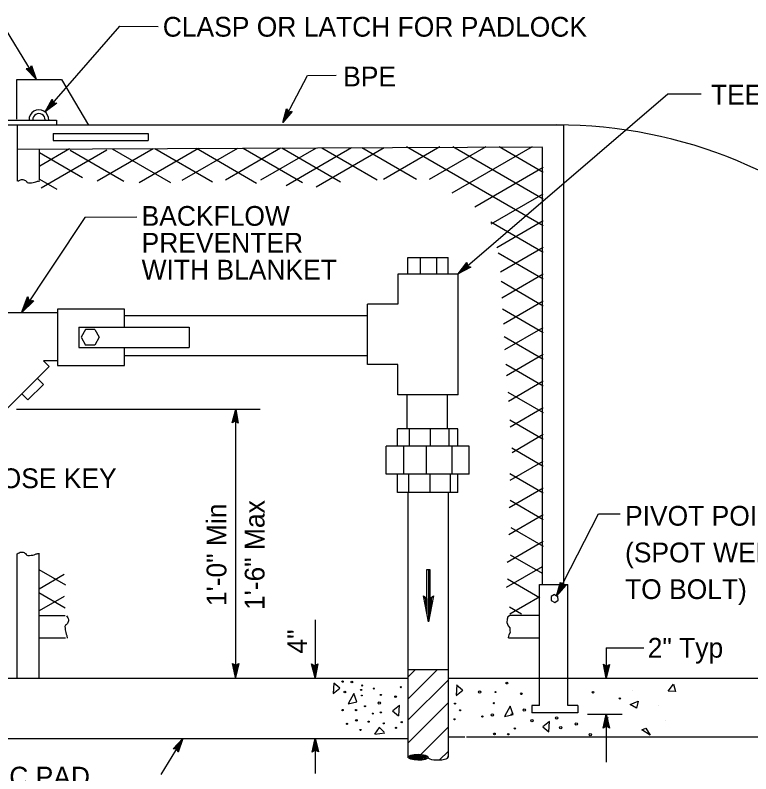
# Model space of a CAD drawing. Extents: x -893 to 867, y -474 to 712.
# Drawn here: x -348 to -87.3, y -171.4 to 97.5 of the extents above; entities that cross this region are included whole.
import ezdxf

# ---------------------------------------------------------------- set-up
doc = ezdxf.new("R2010")
doc.units = 0
for name, color, linetype in [('56 Stage 3 Anno', 7, 'Continuous'), ('57 Undefined', 7, 'Continuous'), ('60 Nongeo Data', 7, 'Continuous')]:
    doc.layers.add(name, color=color, linetype=linetype)

msp = doc.modelspace()

# ---------------------------------------------------------------- linework, layer by layer
at = {"layer": '56 Stage 3 Anno'}
for p, q in [((-337.34, 63.23), (-334.94, 67.66)), ((-334.83, 67.34), (-336.6, 64.09)), ((-334.94, 67.66), (-334.94, 67.66)), ((-334.94, 67.66), (-334.54, 66.45)), ((-333.28, 66.22), (-337.34, 63.23)), ((-336.6, 64.08), (-333.62, 66.28)), ((-335.85, 64.94), (-334.73, 67.01)), ((-333.95, 66.34), (-335.85, 64.94)), ((-334.62, 66.69), (-335.11, 65.79)), ((-335.11, 65.79), (-334.29, 66.4)), ((-334.54, 66.45), (-333.28, 66.22)), ((-333.28, 66.22), (-333.28, 66.22)), ((-337.34, 63.23), (-337.34, 63.23)), ((-251.83, 64.29), (-251.83, 64.29)), ((-249.89, 63.28), (-249.89, 63.28)), ((-253.14, 59.43), (-253.14, 59.43)), ((-191, 5.74), (-187.98, 9.78)), ((-186.56, 8.12), (-191, 5.74)), ((-187.93, 9.44), (-190.14, 6.49)), ((-190.14, 6.48), (-186.88, 8.23)), ((-189.28, 7.22), (-187.87, 9.11)), ((-187.2, 8.33), (-189.28, 7.22)), ((-187.81, 8.78), (-188.42, 7.96)), ((-188.42, 7.96), (-187.52, 8.44)), ((-187.98, 9.78), (-187.98, 9.78)), ((-187.98, 9.78), (-187.77, 8.52)), ((-187.77, 8.52), (-186.56, 8.12)), ((-186.56, 8.12), (-186.56, 8.12)), ((-191, 5.74), (-191, 5.74)), ((-347.5, -42.14), (-261.24, -42.14)), ((-271.16, -47.06), (-269.85, -42.19)), ((-269.94, -42.17), (-269.94, -137.3)), ((-269.85, -42.19), (-269.85, -42.19)), ((-269.85, -42.19), (-268.97, -47.15)), ((-269.9, -43.32), (-270.86, -46.9)), ((-270.56, -46.74), (-269.95, -44.45)), ((-270, -45.58), (-270.26, -46.57)), ((-269.82, -46.59), (-270, -45.58)), ((-269.95, -44.45), (-269.53, -46.78)), ((-269.25, -46.96), (-269.89, -43.33)), ((-270.03, -46.45), (-271.16, -47.06)), ((-271.16, -47.06), (-271.16, -47.06)), ((-268.97, -47.15), (-270.03, -46.45)), ((-268.97, -47.15), (-268.97, -47.15)), ((-156.14, -108.36), (-154.8, -103.5)), ((-152.86, -104.53), (-156.14, -108.36)), ((-154.62, -103.79), (-155.61, -107.35)), ((-155.61, -107.36), (-153.2, -104.55)), ((-155.07, -106.36), (-154.45, -104.08)), ((-153.54, -104.56), (-155.07, -106.36)), ((-154.8, -103.5), (-154.8, -103.5)), ((-154.8, -103.5), (-154.14, -104.59)), ((-154.27, -104.37), (-154.54, -105.36)), ((-154.54, -105.36), (-153.88, -104.58)), ((-154.14, -104.59), (-152.86, -104.53)), ((-152.86, -104.53), (-152.86, -104.53)), ((-156.14, -108.36), (-156.14, -108.36)), ((-241.74, -116.84), (-241.74, -137.39)), ((-138.58, -126.81), (-138.58, -137.56)), ((-138.58, -126.81), (-125.28, -126.81)), ((-270.95, -132.31), (-270.95, -132.31)), ((-269.91, -137.24), (-270.95, -132.31)), ((-270.95, -132.31), (-269.87, -132.98)), ((-270.66, -132.49), (-269.9, -136.1)), ((-269.89, -134.98), (-270.38, -132.67)), ((-270.09, -132.85), (-269.87, -133.84)), ((-268.76, -132.33), (-269.91, -137.24)), ((-269.9, -136.11), (-269.06, -132.5)), ((-269.35, -132.68), (-269.89, -134.98)), ((-269.87, -132.98), (-268.76, -132.33)), ((-269.87, -133.84), (-269.64, -132.85)), ((-268.76, -132.33), (-268.76, -132.33)), ((-242.97, -132.5), (-242.97, -132.5)), ((-241.74, -137.39), (-242.97, -132.5)), ((-242.97, -132.5), (-241.86, -133.13)), ((-242.67, -132.67), (-241.78, -136.25)), ((-241.8, -135.12), (-242.38, -132.83)), ((-242.08, -133), (-241.83, -133.99)), ((-241.86, -133.13), (-240.78, -132.44)), ((-241.83, -133.99), (-241.64, -132.98)), ((-241.35, -132.8), (-241.8, -135.12)), ((-241.77, -136.26), (-241.07, -132.62)), ((-240.78, -132.44), (-241.74, -137.39)), ((-240.78, -132.44), (-240.78, -132.44)), ((-138.58, -137.56), (-139.6, -132.62)), ((-139.6, -132.62), (-139.6, -132.62)), ((-139.6, -132.62), (-138.51, -133.3)), ((-138.56, -136.42), (-139.3, -132.82)), ((-138.54, -135.29), (-139.02, -132.97)), ((-138.52, -134.16), (-138.73, -133.17)), ((-137.41, -132.66), (-138.58, -137.56)), ((-137.7, -132.83), (-138.56, -136.43)), ((-138, -133.02), (-138.54, -135.29)), ((-138.28, -133.16), (-138.52, -134.16)), ((-138.51, -133.3), (-137.41, -132.66)), ((-137.41, -132.66), (-137.41, -132.66)), ((-269.91, -137.24), (-269.91, -137.24)), ((-241.74, -137.39), (-241.74, -137.39)), ((-138.58, -137.56), (-138.58, -137.56)), ((-145.18, -150.31), (-132.91, -150.3)), ((-139.62, -155.26), (-138.58, -150.32)), ((-138.58, -150.32), (-138.58, -150.32)), ((-138.58, -150.32), (-137.43, -155.23)), ((-138.58, -150.32), (-138.58, -167.26)), ((-139.33, -155.08), (-138.56, -151.45)), ((-139.04, -154.88), (-138.55, -152.59)), ((-138.56, -151.46), (-137.73, -155.04)), ((-138.55, -152.59), (-138.01, -154.9)), ((-138.53, -154.59), (-139.62, -155.26)), ((-139.62, -155.26), (-139.62, -155.26)), ((-138.76, -154.73), (-138.54, -153.72)), ((-138.54, -153.72), (-138.31, -154.71)), ((-137.43, -155.23), (-138.53, -154.59)), ((-137.43, -155.23), (-137.43, -155.23)), ((-288.56, -158.95), (-296.37, -171.63)), ((-292.08, -162.56), (-288.56, -158.95)), ((-289.16, -159.91), (-291.74, -162.57)), ((-291.4, -162.57), (-289.75, -160.88)), ((-289.75, -160.88), (-290.53, -163.11)), ((-290.37, -163.41), (-289.16, -159.92)), ((-288.56, -158.95), (-290.22, -163.71)), ((-288.56, -158.95), (-288.56, -158.95)), ((-242.78, -163.71), (-241.74, -158.78)), ((-241.73, -159.91), (-242.49, -163.53)), ((-242.21, -163.36), (-241.72, -161.04)), ((-241.74, -158.78), (-241.74, -171.3)), ((-241.74, -158.78), (-241.74, -158.78)), ((-241.74, -158.78), (-240.59, -163.69)), ((-240.89, -163.51), (-241.73, -159.92)), ((-241.72, -161.04), (-241.18, -163.34)), ((-292.08, -162.56), (-292.08, -162.56)), ((-290.8, -162.58), (-292.08, -162.56)), ((-290.35, -161.84), (-291.06, -162.57)), ((-290.22, -163.71), (-290.8, -162.58)), ((-290.68, -162.8), (-290.35, -161.84)), ((-290.22, -163.71), (-290.22, -163.71)), ((-241.69, -163.04), (-242.78, -163.71)), ((-242.78, -163.71), (-242.78, -163.71)), ((-241.71, -162.18), (-241.92, -163.18)), ((-241.47, -163.17), (-241.71, -162.18)), ((-240.59, -163.69), (-241.69, -163.04)), ((-240.59, -163.69), (-240.59, -163.69))]:
    msp.add_line(p, q, dxfattribs=at)
for points in [[(-340.63, 74.79), (-354.52, 97.45), (-366.33, 97.45)], [(-337.34, 63.23), (-310.93, 93.51), (-297.35, 93.45)], [(-253.14, 59.43), (-244.4, 76.08), (-234.22, 76.21)], [(-191, 5.74), (-116.72, 69.63), (-104.91, 69.63)], [(-304.94, 25.81), (-323.28, 25.71), (-345.83, -8)], [(-156.15, -108.3), (-141.28, -79.32), (-133.6, -79.32)]]:
    msp.add_lwpolyline(points, dxfattribs=at)
for points in [[(-342.25, 79.56), (-340.63, 74.79), (-344.12, 78.42), (-343.78, 78.42), (-341.22, 75.76), (-342.41, 79.26), (-342.57, 78.96), (-341.8, 76.72), (-343.44, 78.42), (-343.1, 78.42), (-342.39, 77.69), (-342.72, 78.66), (-342.85, 78.43), (-344.12, 78.42), (-342.85, 78.43)], [(-249.89, 63.28), (-253.14, 59.43), (-251.83, 64.29), (-251.65, 64), (-252.61, 60.44), (-250.23, 63.26), (-250.56, 63.24), (-252.09, 61.43), (-251.47, 63.71), (-251.3, 63.42), (-251.56, 62.44), (-250.9, 63.22), (-251.16, 63.21), (-251.83, 64.29), (-251.16, 63.21)], [(-341.45, -3.82), (-345.83, -8), (-343.64, -2.36), (-343.46, -2.73), (-345.07, -6.86), (-341.86, -3.8), (-342.26, -3.78), (-344.32, -5.74), (-343.29, -3.1), (-343.12, -3.47), (-343.56, -4.61), (-342.67, -3.76), (-342.99, -3.74), (-343.64, -2.36), (-342.99, -3.74)]]:
    msp.add_lwpolyline(points, close=True, dxfattribs=at)
at = {"layer": '60 Nongeo Data'}
for p, q in [((-360.11, 60.26), (-333.4, 60.26)), ((-333.4, 60.26), (-333.4, 58.41)), ((-542.2, 58.56), (-327.24, 58.56)), ((-347.23, 38.68), (-347.23, 58.49)), ((-327.24, 58.56), (-153.55, 58.56)), ((-153.55, -104.54), (-153.55, 58.56)), ((-334.53, 55.46), (-300.89, 55.46)), ((-334.53, 55.46), (-334.53, 53.08)), ((-300.89, 55.46), (-300.89, 53.08)), ((-334.53, 53.08), (-300.89, 53.08)), ((-347.23, 49.97), (-161.17, 50.82)), ((-339.42, 39.1), (-339.42, 49.9)), ((-339.42, 48.77), (-324.2, 39.98)), ((-339.33, 44.08), (-328.79, 50.16)), ((-338.81, 36.27), (-315.56, 49.69)), ((-328.49, 49.62), (-309.47, 38.64)), ((-319.02, 38.73), (-299.17, 50.19)), ((-313.65, 50.13), (-292.94, 38.17)), ((-304.12, 38.12), (-283.09, 50.26)), ((-298.48, 50.19), (-278.06, 38.41)), ((-288.87, 38.95), (-269.17, 50.33)), ((-283.82, 50.26), (-262.47, 37.93)), ((-273.46, 39.12), (-253.94, 50.4)), ((-267.25, 50.34), (-246.17, 38.17)), ((-261.02, 39.04), (-241.25, 50.45)), ((-253.48, 50.4), (-232.71, 38.41)), ((-252.04, 37.1), (-228.8, 50.51)), ((-241.3, 36.63), (-217.26, 50.51)), ((-239.37, 50.46), (-219.72, 39.12)), ((-225.12, 50.51), (-205.78, 39.35)), ((-217.47, 39.35), (-197.55, 50.85)), ((-209.29, 50.85), (-160.88, 22.9)), ((-201.16, 39.29), (-181.15, 50.85)), ((-193.17, 34.44), (-164.74, 50.85)), ((-192.89, 50.85), (-160.88, 32.37)), ((-176.49, 50.85), (-160.88, 41.84)), ((-161.17, -104.29), (-161.17, 50.51)), ((-185.17, 29.58), (-160.88, 43.61)), ((-339.42, 39.3), (-333.28, 35.75)), ((-179.34, 23.48), (-160.88, 34.13)), ((-177.35, 15.16), (-160.88, 24.66)), ((-179.5, 24.18), (-160.88, 13.43)), ((-176.03, 6.45), (-160.88, 15.19)), ((-208.87, 5.67), (-208.87, 11.53)), ((-208.87, 11.53), (-194.61, 11.53)), ((-204.35, 5.67), (-204.35, 11.53)), ((-198.6, 5.67), (-198.6, 11.53)), ((-194.61, 5.67), (-194.61, 11.53)), ((-176.89, 13.2), (-160.88, 3.96)), ((-191.05, -37.11), (-191.05, 5.67)), ((-175.52, -2.73), (-160.88, 5.72)), ((-175.85, 3.13), (-160.88, -5.51)), ((-223.13, -26.41), (-223.13, -5.02)), ((-212.44, -5.02), (-223.13, -5.02)), ((-175.01, -11.91), (-160.88, -3.75)), ((-333.05, -8), (-358.62, -8)), ((-333.05, -6.7), (-333.05, -26.69)), ((-309.26, -6.7), (-333.05, -6.7)), ((-309.26, -13.18), (-309.26, -6.7)), ((-175.3, -6.66), (-160.88, -14.98)), ((-309.19, -8.95), (-223.13, -8.95)), ((-309.19, -8.95), (-304.33, -8.95)), ((-325.44, -13.18), (-286.35, -13.18)), ((-325.44, -13.18), (-325.44, -20.28)), ((-286.35, -13.18), (-286.35, -20.28)), ((-174.5, -21.08), (-160.88, -13.22)), ((-323.04, -13.92), (-324.64, -16.69)), ((-319.84, -13.92), (-323.04, -13.92)), ((-319.84, -13.92), (-318.24, -16.69)), ((-324.64, -16.69), (-323.04, -19.46)), ((-318.24, -16.69), (-319.84, -19.46)), ((-174.76, -16.44), (-160.88, -24.45)), ((-325.44, -20.28), (-286.35, -20.28)), ((-319.84, -19.46), (-323.04, -19.46)), ((-309.26, -26.69), (-309.26, -20.28)), ((-309.19, -23.21), (-223.13, -23.21)), ((-309.19, -23.21), (-304.33, -23.21)), ((-173.89, -30.2), (-160.88, -22.69)), ((-335.98, -27.04), (-337.96, -25.06)), ((-333.17, -25.06), (-337.96, -25.06)), ((-333.05, -26.69), (-309.26, -26.69)), ((-212.44, -26.41), (-223.13, -26.41)), ((-174.17, -26.25), (-160.88, -33.93)), ((-335.98, -27.04), (-351.07, -42.13)), ((-340.08, -31.37), (-338.03, -33.42)), ((-173.25, -39.3), (-160.88, -32.16)), ((-338.03, -33.42), (-343.49, -38.88)), ((-343.49, -38.88), (-345.54, -36.83)), ((-209.22, -37.09), (-209.22, -49.1)), ((-194.97, -37.09), (-194.97, -49.1)), ((-173.47, -36.13), (-160.88, -43.4)), ((-172.6, -48.4), (-160.88, -41.63)), ((-172.77, -46), (-160.88, -52.87)), ((-191.19, -49.1), (-212.58, -49.1)), ((-212.58, -55.36), (-212.58, -49.1)), ((-208.25, -55.36), (-208.25, -49.1)), ((-200.81, -55.36), (-200.81, -49.1)), ((-194.18, -55.36), (-194.18, -49.1)), ((-191.19, -55.36), (-191.19, -49.1)), ((-171.96, -57.5), (-160.88, -51.1)), ((-187.12, -55.36), (-216.59, -55.36)), ((-216.59, -65.26), (-216.59, -55.36)), ((-210.34, -65.26), (-210.34, -55.36)), ((-202.25, -65.26), (-202.25, -55.36)), ((-193.2, -65.26), (-193.2, -55.36)), ((-187.12, -65.26), (-187.12, -55.36)), ((-172.07, -55.88), (-160.88, -62.34)), ((-172.59, -67.33), (-160.88, -60.57)), ((-187.12, -65.26), (-216.59, -65.26)), ((-212.58, -71.78), (-212.58, -65.26)), ((-208.53, -71.78), (-208.53, -65.26)), ((-201, -71.78), (-201, -65.26)), ((-193.76, -71.78), (-193.76, -65.26)), ((-191.19, -71.78), (-191.19, -65.26)), ((-172.77, -64.95), (-160.88, -71.81)), ((-191.19, -71.78), (-212.58, -71.78)), ((-208.86, -71.78), (-208.86, -165.74)), ((-194.6, -71.78), (-194.6, -165.52)), ((-172.92, -77), (-160.88, -70.05)), ((-172.67, -74.48), (-160.88, -81.28)), ((-173.08, -86.56), (-160.88, -79.52)), ((-172.33, -84.14), (-160.88, -90.75)), ((-173.7, -96.39), (-160.88, -88.99)), ((-347.32, -137.69), (-347.32, -93.42)), ((-339.51, -137.69), (-339.51, -93.3)), ((-172.61, -93.8), (-161.24, -100.37)), ((-330.12, -104.57), (-339.51, -99.15)), ((-202.1, -109.31), (-202.1, -99.06)), ((-202.1, -99.06), (-201.08, -99.06)), ((-201.59, -99.06), (-201.59, -117.51)), ((-201.08, -99.06), (-201.08, -109.31)), ((-173.95, -105.31), (-161.13, -97.91)), ((-330.61, -100.82), (-339.51, -105.96)), ((-173.58, -102.37), (-162.2, -108.93)), ((-162.2, -104.36), (-152.18, -104.36)), ((-162.2, -137.56), (-162.2, -104.36)), ((-152.18, -137.56), (-152.18, -104.36)), ((-330.26, -112.72), (-339.66, -107.3)), ((-330.61, -108.57), (-339.51, -113.71)), ((-201.59, -117.51), (-203.38, -108.29)), ((-203.38, -108.29), (-202.1, -109.31)), ((-203.13, -108.49), (-203.13, -109.52)), ((-202.61, -108.9), (-202.61, -112.18)), ((-202.1, -109.31), (-202.1, -114.85)), ((-199.79, -108.29), (-201.59, -117.51)), ((-201.08, -109.31), (-199.79, -108.29)), ((-201.08, -109.31), (-201.08, -114.85)), ((-200.56, -108.9), (-200.56, -112.28)), ((-200.05, -108.49), (-200.05, -109.52)), ((-172.71, -114.75), (-162.07, -108.62)), ((-156.86, -107.89), (-158.06, -108.58)), ((-158.06, -108.58), (-158.03, -109.99)), ((-158.03, -109.98), (-156.83, -110.67)), ((-156.86, -107.89), (-155.67, -108.58)), ((-156.84, -110.67), (-155.63, -109.92)), ((-155.63, -109.92), (-155.67, -108.57)), ((-172.88, -112.24), (-168.54, -114.74)), ((-330.26, -115.4), (-339.51, -115.4)), ((-162.2, -115.37), (-172.8, -115.37)), ((-339.51, -123.25), (-330.14, -123.25)), ((-173.25, -123.23), (-162.2, -123.23)), ((-208.86, -134.46), (-194.6, -134.46)), ((-208.84, -144.97), (-198.33, -134.46)), ((-208.77, -137.1), (-206.13, -134.46)), ((-162.2, -147.24), (-162.2, -137.07)), ((-483.29, -137.56), (-208.86, -137.56)), ((-235.12, -139.29), (-235.38, -143.02)), ((-233.03, -141.07), (-235.12, -139.29)), ((-208.84, -152.47), (-194.6, -138.22)), ((-194.6, -137.56), (42.84, -137.56)), ((-152.18, -147.24), (-152.18, -137.14)), ((-235.38, -143.02), (-233.03, -141.07)), ((-191.51, -139.84), (-191.76, -143.57)), ((-191.76, -143.7), (-189.42, -141.76)), ((-189.56, -141.76), (-191.64, -139.98)), ((-228, -143), (-230.02, -146.68)), ((-226.98, -145.97), (-228, -143)), ((-230.02, -146.68), (-226.98, -145.97)), ((-211.88, -147.16), (-214.22, -149.1)), ((-212.08, -150.88), (-211.82, -147.15)), ((-208.86, -160.58), (-194.6, -146.32)), ((-172.61, -147.41), (-174.64, -151.09)), ((-171.59, -150.37), (-172.61, -147.41)), ((-162.2, -147.24), (-164.97, -147.24)), ((-164.97, -147.24), (-164.97, -149.81)), ((-148.67, -147.24), (-152.18, -147.24)), ((-148.67, -147.24), (-148.67, -149.81)), ((-214.28, -149.05), (-212.19, -150.83)), ((-174.64, -151.09), (-171.59, -150.37)), ((-148.67, -149.81), (-164.95, -149.81)), ((-158.7, -152.85), (-161.05, -154.79)), ((-158.96, -156.57), (-158.7, -152.85)), ((-219.06, -155.07), (-220.71, -157.39)), ((-217.22, -156.71), (-219.06, -154.93)), ((-204.3, -164.57), (-194.6, -154.87)), ((-161.05, -154.79), (-158.96, -156.57)), ((-220.58, -157.39), (-217.08, -156.85)), ((-188.72, -158.48), (-194.6, -158.48)), ((42.84, -158.48), (-188.04, -158.48)), ((-483.29, -158.95), (-208.86, -158.95)), ((-197.61, -166.51), (-194.6, -163.5)), ((-207.38, -165.49), (-203.31, -165.49))]:
    msp.add_line(p, q, dxfattribs=at)
for points in [[(-347.39, 60.6), (-347.39, 74.69), (-331.62, 74.69), (-322.06, 58.45)], [(-191.05, 5.67), (-212.44, 5.67), (-212.44, -5.02)], [(-191.05, -37.11), (-212.44, -37.11), (-212.44, -26.41)], [(-172.85, -115.49), (-173.42, -115.78), (-173.71, -116.65), (-173.78, -117.8), (-173.28, -118.95), (-172.77, -119.67), (-172.7, -120.6), (-172.63, -121.39), (-173.06, -122.18), (-173.21, -122.69), (-173.3, -123.23)]]:
    msp.add_lwpolyline(points, dxfattribs=at)
for points in [[(-114.04, -142.2), (-116.64, -142.18), (-114.72, -139.7)], [(-127.88, -148.2), (-130.12, -146.88), (-127.22, -145.7)], [(-123.04, -157.78), (-125.94, -155.81), (-124.49, -155.28)]]:
    msp.add_lwpolyline(points, close=True, dxfattribs=at)
for centre, radius in [((-156.84, -109.31), 0.000721), ((-231.99, -138.73), 0.226), ((-228.71, -138.9), 0.287), ((-173.76, -139.28), 0.303), ((-231.18, -142.44), 0.303), ((-225.4, -141.72), 0.203), ((-225.06, -140.12), 0.203), ((-220.94, -141.22), 0.203), ((-211.37, -140.7), 0.203), ((-183.44, -142.44), 0.403), ((-177.81, -142.46), 0.203), ((-143.26, -142.5), 0.303), ((-225.17, -143.67), 0.146), ((-218.43, -143.49), 0.203), ((-213.23, -144.06), 0.287), ((-168.67, -143.06), 0.287), ((-133.76, -144.71), 0.226), ((-224.05, -147.48), 0.203), ((-219.02, -146.36), 0.418), ((-192.15, -146.54), 0.203), ((-178.37, -146.41), 0.203), ((-231.99, -148.83), 0.226), ((-227.22, -148.83), 0.226), ((-221.31, -150.08), 0.203), ((-218.42, -149.65), 0.203), ((-190.36, -148.91), 0.203), ((-178.92, -150.58), 0.403), ((-172.15, -150.39), 0.203), ((-167.6, -148.83), 0.403), ((-227.09, -152.49), 0.307), ((-222.75, -152.97), 0.203), ((-211.05, -153.12), 0.203), ((-192.35, -152.11), 0.203), ((-182.47, -151.11), 0.203), ((-164.91, -152.63), 0.403), ((-156.17, -151.62), 0.403), ((-138.28, -151.61), 0.287), ((-230.44, -153.7), 0.226), ((-225.65, -155.88), 0.203), ((-217.41, -153.55), 0.203), ((-213.07, -155.14), 0.203), ((-170.96, -155.33), 0.226), ((-154.7, -155.11), 0.403), ((-149.19, -153.73), 0.403), ((-178.19, -157.29), 0.303), ((-173.3, -157.41), 0.226), ((-144.24, -157.6), 0.403)]:
    msp.add_circle(centre, radius, dxfattribs=at)
for centre, radius, start, end in [((-339.61, 60.4), 3.49, 357.7357, 182.2643), ((-339.61, 60.4), 2.2, 357.7357, 182.2643), ((-156.14, -108.36), 166.94, 359.7647, 90)]:
    msp.add_arc(centre, radius, start, end, dxfattribs=at)
for centre, major_axis, ratio in [((-205.28, -165.57), (-3.57, 0.04), 0.292977), ((-205.35, -165.55), (-3.1, 0.03), 0.228345), ((-205.37, -165.51), (-2.63, 0.01), 0.11784)]:
    msp.add_ellipse(centre, major_axis=major_axis, ratio=ratio, dxfattribs=at)
msp.add_ellipse((-198.15, -165.52), major_axis=(3.56, 0.03), ratio=0.282934, start_param=3.195706, end_param=6.471714, dxfattribs=at)
for points in [[(-347.13, 38.56), (-346.42, 38.99), (-345, 39.14), (-343.94, 38.4), (-343.74, 38.14), (-342.76, 38), (-341.63, 38.14), (-340.64, 38.42), (-339.51, 38.7), (-339.32, 38.7)], [(-347.31, -93.47), (-346.6, -93.05), (-345.18, -92.89), (-344.12, -93.64), (-343.92, -93.9), (-342.93, -94.04), (-341.8, -93.9), (-340.82, -93.61), (-339.69, -93.33), (-339.4, -93.33)], [(-329.79, -115.4), (-329.37, -116.1), (-329.21, -117.52), (-329.95, -118.59), (-330.21, -118.78), (-330.35, -119.77), (-330.21, -120.9), (-329.93, -121.89), (-329.65, -123.01), (-329.65, -123.3)]]:
    msp.add_spline(points, degree=3, dxfattribs=at)

# ---------------------------------------------------------------- texts
at = {"layer": '57 Undefined'}
for s, p in [('CLASP OR LATCH FOR PADLOCK', (-295.71, 89.84)), ('BPE', (-231.78, 72.22)), ('TEE W/THREADED PLUG', (-101.48, 65.77)), ('BACKFLOW', (-303.21, 22.81)), ('PREVENTER', (-303.21, 13.29)), ('WITH BLANKET', (-303.21, 3.76)), ('3/4" LOOSE KEY', (-384.58, -70.18)), ('PIVOT POINT, Typ', (-131.91, -83.48)), ('(SPOT WELD NUT', (-131.91, -96.48)), ('TO BOLT)', (-131.91, -109.48)), ('2" Typ', (-123.86, -130.26)), (' PCC PAD', (-365.72, -175.92))]:
    msp.add_text(s, height=7, dxfattribs=at).set_placement(p)
for s, p in [('1\'-6" Max', (-259.66, -113.37)), ('1\'-0" Min', (-273.17, -111.97)), ('4"', (-244.58, -128.8))]:
    msp.add_text(s, height=7, rotation=90, dxfattribs=at).set_placement(p)
at = {"layer": '60 Nongeo Data'}
for p in [(-129.32, -141.88), (-118.88, -140.45), (-125.14, -143.94), (-119.99, -147.31), (-114.62, -147.39), (-117.68, -152.64), (-128.68, -154.85), (-122.97, -153.74), (-112.86, -157.53)]:
    msp.add_text('.', height=0.533, rotation=90, dxfattribs=at).set_placement(p)

doc.saveas('drawing.dxf')
